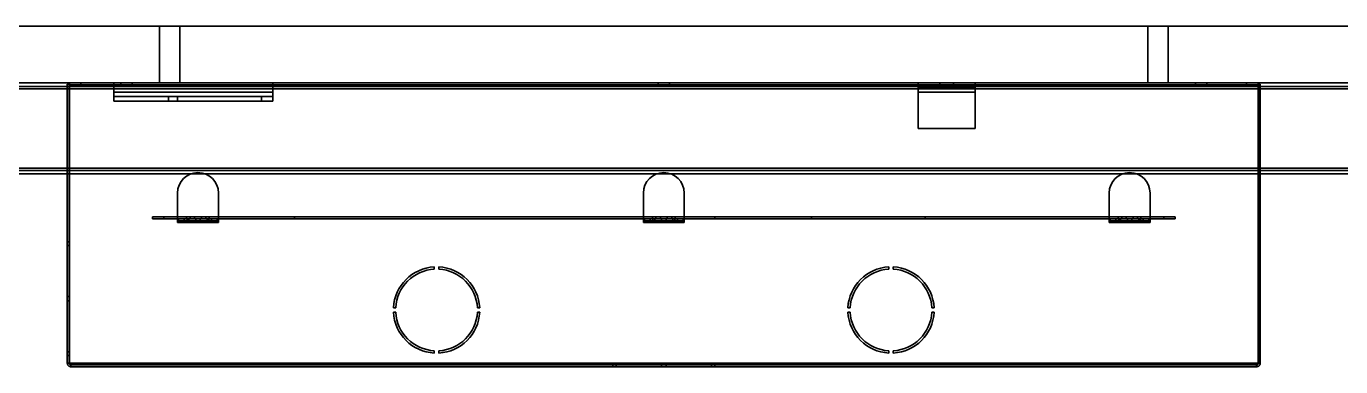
# Model space of a CAD drawing. Header units: millimetres. Extents: x -176 to 3932, y -325 to 2058.
# Drawn here: x 472 to 1051, y 1849 to 1999 of the extents above; entities that cross this region are included whole.
import ezdxf

# ---------------------------------------------------------------- set-up
doc = ezdxf.new("R2010")
doc.units = ezdxf.units.MM

# ---------------------------------------------------------------- blocks, each defined once
blk = doc.blocks.new('Drawing View2')
at = {"color": 7, "linetype": 'Continuous', "lineweight": 35}
for p, q in [((1340.5, 581), (-109.5, 581)), ((-109.5, 581), (1340.5, 581)), ((393.5, 581), (393.5, 556)), ((393.5, 581), (402.5, 581)), ((402.5, 581), (393.5, 581)), ((393.5, 581), (393.5, 556)), ((828.5, 581), (402.5, 581)), ((402.5, 581), (402.5, 556)), ((402.5, 581), (402.5, 556)), ((402.5, 581), (828.5, 581)), ((837.5, 581), (828.5, 581)), ((828.5, 581), (828.5, 556)), ((828.5, 581), (828.5, 556)), ((828.5, 581), (837.5, 581)), ((837.5, 581), (837.5, 556)), ((837.5, 581), (837.5, 556)), ((-109.5, 556), (1340.5, 556)), ((1340.5, 556), (-109.5, 556)), ((-21.5, 556), (1252.5, 556)), ((-21.5, 556), (1252.5, 556)), ((1252.5, 556), (-21.5, 556)), ((1252.5, 556), (-21.5, 556)), ((353, 555.5), (353.8, 555.5)), ((353, 555.5), (353.8, 555.5)), ((353, 555.5), (353, 432.6)), ((353, 432.6), (353, 555.5)), ((353.8, 432.6), (353.8, 555.5)), ((353.8, 555.5), (353.8, 432.6)), ((354, 556), (354, 555.2)), ((354, 555.2), (354, 556)), ((877, 556), (354, 556)), ((354, 556), (359, 556)), ((359, 556), (354, 556)), ((354, 556), (354, 554.4)), ((877, 556), (354, 556)), ((354, 554.4), (354, 556)), ((354, 555.2), (354, 556)), ((354, 556), (354, 555.2)), ((872, 556), (359, 556)), ((359, 556), (359, 555.2)), ((359, 555.2), (359, 556)), ((872, 556), (359, 556)), ((373.5, 552), (373.5, 556)), ((443.5, 556), (373.5, 556)), ((443.5, 556), (373.5, 556)), ((443.5, 556), (373.5, 556)), ((373.5, 556), (373.5, 552)), ((373.5, 556), (373.5, 552)), ((373.5, 552), (373.5, 556)), ((443.5, 556), (373.5, 556)), ((376.5, 556), (376.5, 555.2)), ((376.5, 556), (376.5, 555.2)), ((376.5, 556), (381.5, 556)), ((381.5, 556), (376.5, 556)), ((381.5, 555.2), (381.5, 556)), ((381.5, 555.2), (381.5, 556)), ((402.5, 556), (393.5, 556)), ((393.5, 556), (402.5, 556)), ((828.5, 556), (402.5, 556)), ((402.5, 556), (828.5, 556)), ((443.5, 556), (443.5, 552)), ((443.5, 556), (443.5, 552)), ((443.5, 552), (443.5, 556)), ((443.5, 552), (443.5, 556)), ((613, 556), (613, 555.2)), ((613, 556), (613, 555.2)), ((613, 556), (618, 556)), ((618, 556), (613, 556)), ((618, 555.2), (618, 556)), ((618, 555.2), (618, 556)), ((727.5, 556), (727.5, 552)), ((727.5, 556), (752.5, 556)), ((727.5, 552), (727.5, 556)), ((727.5, 556), (752.5, 556)), ((727.5, 556), (727.5, 554)), ((727.5, 554), (727.5, 556)), ((737, 556), (737, 554)), ((743, 556), (737, 556)), ((743, 554), (743, 556)), ((752.5, 552), (752.5, 556)), ((752.5, 556), (752.5, 552)), ((752.5, 556), (752.5, 554)), ((752.5, 554), (752.5, 556)), ((837.5, 556), (828.5, 556)), ((828.5, 556), (837.5, 556)), ((849.5, 556), (849.5, 555.2)), ((849.5, 556), (849.5, 555.2)), ((849.5, 556), (854.5, 556)), ((854.5, 556), (849.5, 556)), ((854.5, 555.2), (854.5, 556)), ((854.5, 555.2), (854.5, 556)), ((872, 556), (877, 556)), ((872, 555.2), (872, 556)), ((872, 556), (872, 555.2)), ((877, 556), (872, 556)), ((877, 556), (877, 554.4)), ((877, 554.4), (877, 556)), ((877, 556), (877, 555.2)), ((877, 555.2), (877, 556)), ((877, 555.2), (877, 556)), ((877, 556), (877, 555.2)), ((878, 555.5), (877.2, 555.5)), ((877.2, 555.5), (877.2, 432.6)), ((877.2, 432.6), (877.2, 555.5)), ((878, 555.5), (877.2, 555.5)), ((878, 555.5), (878, 432.6)), ((878, 432.6), (878, 555.5)), ((-21.5, 554.5), (1252.5, 554.5)), ((-21.5, 554.5), (1252.5, 554.5)), ((1252.5, 554.5), (-21.5, 554.5)), ((1252.5, 554.5), (-21.5, 554.5)), ((-21.5, 553.5), (1252.5, 553.5)), ((-21.5, 553.5), (1252.5, 553.5)), ((-21.5, 553.5), (1252.5, 553.5)), ((-21.5, 553.5), (1252.5, 553.5)), ((1252.5, 553.5), (-21.5, 553.5)), ((1252.5, 553.5), (-21.5, 553.5)), ((1252.5, 553.5), (-21.5, 553.5)), ((1252.5, 553.5), (-21.5, 553.5)), ((354, 555.2), (354, 554.4)), ((354, 554.4), (354, 555.2)), ((359, 555.2), (354, 555.2)), ((877, 555.2), (354, 555.2)), ((877, 555.2), (354, 555.2)), ((354, 555.2), (359, 555.2)), ((354, 554.4), (354, 432.6)), ((354, 432.6), (354, 554.4)), ((877, 554.4), (354, 554.4)), ((354, 432.6), (354, 554.4)), ((877, 554.4), (354, 554.4)), ((877, 554.4), (354, 554.4)), ((354, 554.4), (354, 432.6)), ((877, 554.4), (354, 554.4)), ((872, 555.2), (359, 555.2)), ((872, 555.2), (359, 555.2)), ((373.5, 552), (373.5, 550)), ((443.5, 552), (373.5, 552)), ((443.5, 552), (373.5, 552)), ((373.5, 552), (373.5, 548)), ((443.5, 552), (373.5, 552)), ((373.5, 548), (373.5, 552)), ((443.5, 552), (373.5, 552)), ((373.5, 550), (373.5, 552)), ((443.5, 550), (373.5, 550)), ((373.5, 548), (373.5, 550)), ((373.5, 550), (373.5, 548)), ((443.5, 550), (373.5, 550)), ((376.5, 555.2), (381.5, 555.2)), ((376.5, 555.2), (381.5, 555.2)), ((397.5, 550), (397.5, 548)), ((397.5, 550), (397.5, 548)), ((401.5, 550), (397.5, 550)), ((401.5, 550), (397.5, 550)), ((401.5, 548), (401.5, 550)), ((401.5, 548), (401.5, 550)), ((401.5, 550), (443.5, 550)), ((443.5, 550), (401.5, 550)), ((401.5, 550), (438.5, 550)), ((401.5, 548), (401.5, 550)), ((401.5, 548), (401.5, 550)), ((438.5, 550), (401.5, 550)), ((443.5, 550), (438.5, 550)), ((438.5, 550), (438.5, 548)), ((438.5, 550), (443.5, 550)), ((438.5, 548), (438.5, 550)), ((443.5, 552), (443.5, 548)), ((443.5, 548), (443.5, 552)), ((443.5, 550), (443.5, 552)), ((443.5, 552), (443.5, 550)), ((443.5, 548), (443.5, 550)), ((443.5, 550), (443.5, 548)), ((443.5, 548), (443.5, 550)), ((443.5, 550), (443.5, 548)), ((443.5, 550), (443.5, 548)), ((443.5, 548), (443.5, 550)), ((613, 555.2), (618, 555.2)), ((613, 555.2), (618, 555.2)), ((727.5, 552), (727.5, 554)), ((727.5, 554), (752.5, 554)), ((727.5, 554), (752.5, 554)), ((727.5, 554), (727.5, 552)), ((727.5, 552), (727.5, 536)), ((727.5, 552), (752.5, 552)), ((727.5, 536), (727.5, 552)), ((727.5, 552), (752.5, 552)), ((727.5, 552), (752.5, 552)), ((727.5, 536), (727.5, 552)), ((727.5, 552), (727.5, 536)), ((727.5, 552), (752.5, 552)), ((743, 554), (737, 554)), ((752.5, 552), (752.5, 554)), ((752.5, 554), (752.5, 552)), ((752.5, 536), (752.5, 552)), ((752.5, 536), (752.5, 552)), ((752.5, 552), (752.5, 536)), ((752.5, 552), (752.5, 536)), ((849.5, 555.2), (854.5, 555.2)), ((849.5, 555.2), (854.5, 555.2)), ((877, 555.2), (872, 555.2)), ((872, 555.2), (877, 555.2)), ((877, 555.2), (877, 554.4)), ((877, 554.4), (877, 555.2)), ((877, 554.4), (877, 432.6)), ((877, 432.6), (877, 554.4)), ((877, 554.4), (877, 432.6)), ((877, 432.6), (877, 554.4)), ((443.5, 548), (373.5, 548)), ((443.5, 548), (373.5, 548)), ((401.5, 548), (397.5, 548)), ((401.5, 548), (397.5, 548)), ((401.5, 548), (438.5, 548)), ((438.5, 548), (401.5, 548)), ((401.5, 548), (443.5, 548)), ((443.5, 548), (401.5, 548)), ((438.5, 548), (443.5, 548)), ((443.5, 548), (438.5, 548)), ((727.5, 536), (752.5, 536)), ((727.5, 536), (752.5, 536)), ((727.5, 536), (752.5, 536)), ((727.5, 536), (752.5, 536)), ((-56.5, 518.5), (1287.5, 518.5)), ((-56.5, 518.5), (1287.5, 518.5)), ((-56.5, 518.5), (1287.5, 518.5)), ((-56.5, 518.5), (1287.5, 518.5)), ((1287.5, 518.5), (-56.5, 518.5)), ((1287.5, 518.5), (-56.5, 518.5)), ((1287.5, 518.5), (-56.5, 518.5)), ((1287.5, 518.5), (-56.5, 518.5)), ((-56.5, 517.5), (1287.5, 517.5)), ((-56.5, 517.5), (1287.5, 517.5)), ((1287.5, 517.5), (-56.5, 517.5)), ((1287.5, 517.5), (-56.5, 517.5)), ((-56.5, 516), (1287.5, 516)), ((-56.5, 516), (1287.5, 516)), ((1287.5, 516), (-56.5, 516)), ((1287.5, 516), (-56.5, 516)), ((401.5, 494.5), (401.5, 507.5)), ((401.5, 507.5), (401.5, 494.5)), ((401.5, 507.5), (401.5, 494.5)), ((401.5, 494.5), (401.5, 507.5)), ((419.5, 507.5), (419.5, 494.5)), ((419.5, 494.5), (419.5, 507.5)), ((419.5, 494.5), (419.5, 507.5)), ((419.5, 507.5), (419.5, 494.5)), ((606.5, 507.5), (606.5, 494.5)), ((606.5, 494.5), (606.5, 507.5)), ((606.5, 507.5), (606.5, 494.5)), ((606.5, 494.5), (606.5, 507.5)), ((624.5, 494.5), (624.5, 507.5)), ((624.5, 507.5), (624.5, 494.5)), ((624.5, 494.5), (624.5, 507.5)), ((624.5, 507.5), (624.5, 494.5)), ((811.5, 507.5), (811.5, 494.5)), ((811.5, 494.5), (811.5, 507.5)), ((811.5, 507.5), (811.5, 494.5)), ((811.5, 494.5), (811.5, 507.5)), ((829.5, 494.5), (829.5, 507.5)), ((829.5, 507.5), (829.5, 494.5)), ((829.5, 494.5), (829.5, 507.5)), ((829.5, 507.5), (829.5, 494.5)), ((390.5, 496.1), (390.5, 497.1)), ((390.5, 496.1), (390.5, 497.1)), ((390.5, 497.1), (395.5, 497.1)), ((395.5, 497.1), (390.5, 497.1)), ((390.5, 496.1), (395.5, 496.1)), ((395.5, 496.1), (390.5, 496.1)), ((395.5, 496.1), (395.5, 497.1)), ((395.5, 496.1), (395.5, 497.1)), ((395.5, 497.1), (835.5, 497.1)), ((835.5, 497.1), (395.5, 497.1)), ((835.5, 496.1), (395.5, 496.1)), ((395.5, 496.1), (835.5, 496.1)), ((401.5, 494.5), (402, 494.5)), ((401.5, 494.5), (402, 494.5)), ((402, 494.5), (401.5, 494.5)), ((402, 494.5), (401.5, 494.5)), ((402, 495.3), (402, 496.1)), ((402, 494.5), (402, 496.1)), ((402, 496.1), (404.5, 496.1)), ((402, 496.1), (402, 495.3)), ((402, 496.1), (419, 496.1)), ((402, 496.1), (402, 494.5)), ((404.5, 496.1), (402, 496.1)), ((419, 496.1), (402, 496.1)), ((402, 495.3), (402, 496.1)), ((402, 496.1), (402, 495.3)), ((402, 494.5), (402, 495.3)), ((404.5, 495.3), (402, 495.3)), ((402, 495.3), (419, 495.3)), ((402, 495.3), (402, 494.5)), ((402, 495.3), (404.5, 495.3)), ((419, 495.3), (402, 495.3)), ((404.5, 494.5), (402, 494.5)), ((402, 494.5), (404.5, 494.5)), ((402, 494.5), (404.5, 494.5)), ((404.5, 494.5), (402, 494.5)), ((404.5, 496.1), (404.5, 495.3)), ((406.5, 496.1), (404.5, 496.1)), ((404.5, 495.3), (404.5, 496.1)), ((404.5, 494.5), (404.5, 496.1)), ((406.5, 496.1), (404.5, 496.1)), ((404.5, 496.1), (404.5, 494.5)), ((404.5, 495.3), (404.5, 494.5)), ((406.5, 495.3), (404.5, 495.3)), ((404.5, 494.5), (404.5, 495.3)), ((404.5, 495.3), (406.5, 495.3)), ((406.5, 494.5), (404.5, 494.5)), ((404.5, 494.5), (406.5, 494.5)), ((406.5, 494.5), (404.5, 494.5)), ((406.5, 494.5), (404.5, 494.5)), ((405.5, 497.1), (405.5, 496.1)), ((409, 497.1), (405.5, 497.1)), ((409, 496.1), (405.5, 496.1)), ((405.7, 496.1), (405.7, 495.3)), ((405.7, 496.1), (405.7, 495.3)), ((415.3, 496.1), (405.7, 496.1)), ((415.3, 496.1), (405.7, 496.1)), ((415.3, 495.3), (405.7, 495.3)), ((415.3, 495.3), (405.7, 495.3)), ((406.5, 494.5), (406.5, 496.1)), ((406.5, 496.1), (409.5, 496.1)), ((406.5, 496.1), (406.5, 495.3)), ((409.5, 496.1), (406.5, 496.1)), ((406.5, 496.1), (406.5, 494.5)), ((406.5, 495.3), (406.5, 496.1)), ((409.5, 495.3), (406.5, 495.3)), ((406.5, 495.3), (406.5, 494.5)), ((406.5, 495.3), (409.5, 495.3)), ((406.5, 494.5), (406.5, 495.3)), ((409.5, 494.5), (406.5, 494.5)), ((406.5, 494.5), (409.5, 494.5)), ((406.5, 494.5), (409.5, 494.5)), ((409.5, 494.5), (406.5, 494.5)), ((414, 497.1), (407, 497.1)), ((407, 496.1), (407, 497.1)), ((407, 497.1), (414, 497.1)), ((407, 496.1), (407, 497.1)), ((407, 496.1), (414, 496.1)), ((414, 496.1), (407, 496.1)), ((409, 496.1), (409, 497.1)), ((409, 497.1), (412, 497.1)), ((409, 496.1), (409, 497.1)), ((412, 497.1), (409, 497.1)), ((412, 496.1), (409, 496.1)), ((409, 496.1), (412, 496.1)), ((409.5, 496.1), (409.5, 495.3)), ((409.5, 496.1), (409.5, 494.5)), ((411.5, 496.1), (409.5, 496.1)), ((409.5, 495.3), (409.5, 496.1)), ((409.5, 494.5), (409.5, 496.1)), ((411.5, 496.1), (409.5, 496.1)), ((409.5, 495.3), (409.5, 494.5)), ((411.5, 495.3), (409.5, 495.3)), ((409.5, 494.5), (409.5, 495.3)), ((409.5, 495.3), (411.5, 495.3)), ((411.5, 494.5), (409.5, 494.5)), ((409.5, 494.5), (411.5, 494.5)), ((411.5, 494.5), (409.5, 494.5)), ((411.5, 494.5), (409.5, 494.5)), ((411.5, 494.5), (411.5, 496.1)), ((411.5, 496.1), (414.5, 496.1)), ((411.5, 496.1), (411.5, 495.3)), ((414.5, 496.1), (411.5, 496.1)), ((411.5, 496.1), (411.5, 494.5)), ((411.5, 495.3), (411.5, 496.1)), ((411.5, 494.5), (411.5, 495.3)), ((414.5, 495.3), (411.5, 495.3)), ((411.5, 495.3), (411.5, 494.5)), ((411.5, 495.3), (414.5, 495.3)), ((414.5, 494.5), (411.5, 494.5)), ((411.5, 494.5), (414.5, 494.5)), ((411.5, 494.5), (414.5, 494.5)), ((414.5, 494.5), (411.5, 494.5)), ((412, 496.1), (412, 497.1)), ((412, 497.1), (415.5, 497.1)), ((412, 496.1), (412, 497.1)), ((412, 496.1), (415.5, 496.1)), ((414, 496.1), (414, 497.1)), ((414, 496.1), (414, 497.1)), ((414.5, 496.1), (414.5, 495.3)), ((414.5, 496.1), (414.5, 494.5)), ((416.5, 496.1), (414.5, 496.1)), ((414.5, 495.3), (414.5, 496.1)), ((414.5, 494.5), (414.5, 496.1)), ((416.5, 496.1), (414.5, 496.1)), ((414.5, 495.3), (414.5, 494.5)), ((416.5, 495.3), (414.5, 495.3)), ((414.5, 494.5), (414.5, 495.3)), ((414.5, 495.3), (416.5, 495.3)), ((416.5, 494.5), (414.5, 494.5)), ((414.5, 494.5), (416.5, 494.5)), ((416.5, 494.5), (414.5, 494.5)), ((416.5, 494.5), (414.5, 494.5)), ((415.3, 495.3), (415.3, 496.1)), ((415.3, 495.3), (415.3, 496.1)), ((415.5, 496.1), (415.5, 497.1)), ((416.5, 494.5), (416.5, 496.1)), ((416.5, 496.1), (419, 496.1)), ((416.5, 496.1), (416.5, 495.3)), ((419, 496.1), (416.5, 496.1)), ((416.5, 496.1), (416.5, 494.5)), ((416.5, 495.3), (416.5, 496.1)), ((416.5, 494.5), (416.5, 495.3)), ((419, 495.3), (416.5, 495.3)), ((416.5, 495.3), (416.5, 494.5)), ((416.5, 495.3), (419, 495.3)), ((419, 494.5), (416.5, 494.5)), ((416.5, 494.5), (419, 494.5)), ((416.5, 494.5), (419, 494.5)), ((419, 494.5), (416.5, 494.5)), ((419, 496.1), (419, 494.5)), ((419, 495.3), (419, 496.1)), ((419, 496.1), (419, 495.3)), ((419, 495.3), (419, 496.1)), ((419, 494.5), (419, 496.1)), ((419, 496.1), (419, 495.3)), ((419, 495.3), (419, 494.5)), ((419, 494.5), (419, 495.3)), ((419.5, 494.5), (419, 494.5)), ((419.5, 494.5), (419, 494.5)), ((419, 494.5), (419.5, 494.5)), ((419, 494.5), (419.5, 494.5)), ((452.96, 496.1), (452.96, 497.1)), ((637.96, 497.1), (452.96, 497.1)), ((452.96, 496.1), (452.96, 497.1)), ((452.96, 497.1), (637.96, 497.1)), ((452.96, 496.1), (637.96, 496.1)), ((637.96, 496.1), (452.96, 496.1)), ((606.5, 494.5), (607, 494.5)), ((606.5, 494.5), (607, 494.5)), ((607, 494.5), (606.5, 494.5)), ((607, 494.5), (606.5, 494.5)), ((607, 495.3), (607, 496.1)), ((607, 494.5), (607, 496.1)), ((607, 496.1), (609.5, 496.1)), ((607, 496.1), (607, 495.3)), ((607, 496.1), (624, 496.1)), ((607, 496.1), (607, 494.5)), ((609.5, 496.1), (607, 496.1)), ((624, 496.1), (607, 496.1)), ((607, 495.3), (607, 496.1)), ((607, 496.1), (607, 495.3)), ((607, 494.5), (607, 495.3)), ((609.5, 495.3), (607, 495.3)), ((607, 495.3), (624, 495.3)), ((607, 495.3), (607, 494.5)), ((607, 495.3), (609.5, 495.3)), ((624, 495.3), (607, 495.3)), ((609.5, 494.5), (607, 494.5)), ((607, 494.5), (609.5, 494.5)), ((607, 494.5), (609.5, 494.5)), ((609.5, 494.5), (607, 494.5)), ((609.5, 496.1), (609.5, 495.3)), ((609.5, 496.1), (609.5, 494.5)), ((611.5, 496.1), (609.5, 496.1)), ((609.5, 495.3), (609.5, 496.1)), ((609.5, 494.5), (609.5, 496.1)), ((611.5, 496.1), (609.5, 496.1)), ((609.5, 495.3), (609.5, 494.5)), ((611.5, 495.3), (609.5, 495.3)), ((609.5, 494.5), (609.5, 495.3)), ((609.5, 495.3), (611.5, 495.3)), ((611.5, 494.5), (609.5, 494.5)), ((609.5, 494.5), (611.5, 494.5)), ((611.5, 494.5), (609.5, 494.5)), ((611.5, 494.5), (609.5, 494.5)), ((610.5, 497.1), (610.5, 496.1)), ((614, 497.1), (610.5, 497.1)), ((614, 496.1), (610.5, 496.1)), ((610.7, 496.1), (610.7, 495.3)), ((610.7, 496.1), (610.7, 495.3)), ((620.3, 496.1), (610.7, 496.1)), ((620.3, 496.1), (610.7, 496.1)), ((620.3, 495.3), (610.7, 495.3)), ((620.3, 495.3), (610.7, 495.3)), ((611.5, 494.5), (611.5, 496.1)), ((611.5, 496.1), (614.5, 496.1)), ((611.5, 496.1), (611.5, 495.3)), ((614.5, 496.1), (611.5, 496.1)), ((611.5, 496.1), (611.5, 494.5)), ((611.5, 495.3), (611.5, 496.1)), ((614.5, 495.3), (611.5, 495.3)), ((611.5, 494.5), (611.5, 495.3)), ((611.5, 495.3), (611.5, 494.5)), ((611.5, 495.3), (614.5, 495.3)), ((614.5, 494.5), (611.5, 494.5)), ((611.5, 494.5), (614.5, 494.5)), ((611.5, 494.5), (614.5, 494.5)), ((614.5, 494.5), (611.5, 494.5)), ((619, 497.1), (612, 497.1)), ((612, 496.1), (612, 497.1)), ((612, 497.1), (619, 497.1)), ((612, 496.1), (612, 497.1)), ((612, 496.1), (619, 496.1)), ((619, 496.1), (612, 496.1)), ((614, 496.1), (614, 497.1)), ((617, 497.1), (614, 497.1)), ((614, 496.1), (614, 497.1)), ((614, 497.1), (617, 497.1)), ((614, 496.1), (617, 496.1)), ((617, 496.1), (614, 496.1)), ((614.5, 496.1), (614.5, 495.3)), ((614.5, 496.1), (614.5, 494.5)), ((616.5, 496.1), (614.5, 496.1)), ((614.5, 495.3), (614.5, 496.1)), ((614.5, 494.5), (614.5, 496.1)), ((616.5, 496.1), (614.5, 496.1)), ((614.5, 495.3), (614.5, 494.5)), ((616.5, 495.3), (614.5, 495.3)), ((614.5, 494.5), (614.5, 495.3)), ((614.5, 495.3), (616.5, 495.3)), ((616.5, 494.5), (614.5, 494.5)), ((616.5, 494.5), (614.5, 494.5)), ((614.5, 494.5), (616.5, 494.5)), ((616.5, 494.5), (614.5, 494.5)), ((616.5, 494.5), (616.5, 496.1)), ((616.5, 496.1), (619.5, 496.1)), ((616.5, 496.1), (616.5, 495.3)), ((619.5, 496.1), (616.5, 496.1)), ((616.5, 496.1), (616.5, 494.5)), ((616.5, 495.3), (616.5, 496.1)), ((616.5, 494.5), (616.5, 495.3)), ((619.5, 495.3), (616.5, 495.3)), ((616.5, 495.3), (619.5, 495.3)), ((616.5, 495.3), (616.5, 494.5)), ((619.5, 494.5), (616.5, 494.5)), ((616.5, 494.5), (619.5, 494.5)), ((616.5, 494.5), (619.5, 494.5)), ((619.5, 494.5), (616.5, 494.5)), ((617, 496.1), (617, 497.1)), ((617, 496.1), (617, 497.1)), ((617, 497.1), (620.5, 497.1)), ((617, 496.1), (620.5, 496.1)), ((619, 496.1), (619, 497.1)), ((619, 496.1), (619, 497.1)), ((619.5, 496.1), (619.5, 495.3)), ((619.5, 496.1), (619.5, 494.5)), ((621.5, 496.1), (619.5, 496.1)), ((619.5, 494.5), (619.5, 496.1)), ((621.5, 496.1), (619.5, 496.1)), ((619.5, 495.3), (619.5, 496.1)), ((619.5, 495.3), (619.5, 494.5)), ((621.5, 495.3), (619.5, 495.3)), ((619.5, 495.3), (621.5, 495.3)), ((619.5, 494.5), (619.5, 495.3)), ((621.5, 494.5), (619.5, 494.5)), ((619.5, 494.5), (621.5, 494.5)), ((621.5, 494.5), (619.5, 494.5)), ((621.5, 494.5), (619.5, 494.5)), ((620.3, 495.3), (620.3, 496.1)), ((620.3, 495.3), (620.3, 496.1)), ((620.5, 496.1), (620.5, 497.1)), ((621.5, 494.5), (621.5, 496.1)), ((621.5, 496.1), (624, 496.1)), ((621.5, 496.1), (621.5, 495.3)), ((624, 496.1), (621.5, 496.1)), ((621.5, 496.1), (621.5, 494.5)), ((621.5, 495.3), (621.5, 496.1)), ((621.5, 494.5), (621.5, 495.3)), ((624, 495.3), (621.5, 495.3)), ((621.5, 495.3), (621.5, 494.5)), ((621.5, 495.3), (624, 495.3)), ((624, 494.5), (621.5, 494.5)), ((621.5, 494.5), (624, 494.5)), ((621.5, 494.5), (624, 494.5)), ((624, 494.5), (621.5, 494.5)), ((624, 496.1), (624, 494.5)), ((624, 495.3), (624, 496.1)), ((624, 496.1), (624, 495.3)), ((624, 495.3), (624, 496.1)), ((624, 494.5), (624, 496.1)), ((624, 496.1), (624, 495.3)), ((624, 495.3), (624, 494.5)), ((624, 494.5), (624, 495.3)), ((624.5, 494.5), (624, 494.5)), ((624, 494.5), (624.5, 494.5)), ((624.5, 494.5), (624, 494.5)), ((624, 494.5), (624.5, 494.5)), ((637.96, 496.1), (637.96, 497.1)), ((637.96, 496.1), (637.96, 497.1)), ((680.46, 496.1), (680.46, 497.1)), ((680.46, 496.1), (680.46, 497.1)), ((730.46, 497.1), (680.46, 497.1)), ((680.46, 497.1), (730.46, 497.1)), ((680.46, 496.1), (730.46, 496.1)), ((730.46, 496.1), (680.46, 496.1)), ((730.46, 496.1), (730.46, 497.1)), ((730.46, 496.1), (730.46, 497.1)), ((811.5, 494.5), (812, 494.5)), ((811.5, 494.5), (812, 494.5)), ((812, 494.5), (811.5, 494.5)), ((812, 494.5), (811.5, 494.5)), ((812, 495.3), (812, 496.1)), ((812, 494.5), (812, 496.1)), ((812, 496.1), (814.5, 496.1)), ((812, 496.1), (829, 496.1)), ((812, 496.1), (812, 495.3)), ((812, 496.1), (812, 494.5)), ((814.5, 496.1), (812, 496.1)), ((829, 496.1), (812, 496.1)), ((812, 495.3), (812, 496.1)), ((812, 496.1), (812, 495.3)), ((812, 494.5), (812, 495.3)), ((814.5, 495.3), (812, 495.3)), ((812, 495.3), (829, 495.3)), ((812, 495.3), (812, 494.5)), ((812, 495.3), (814.5, 495.3)), ((829, 495.3), (812, 495.3)), ((812, 494.5), (814.5, 494.5)), ((814.5, 494.5), (812, 494.5)), ((812, 494.5), (814.5, 494.5)), ((814.5, 494.5), (812, 494.5)), ((814.5, 496.1), (814.5, 495.3)), ((814.5, 496.1), (814.5, 494.5)), ((816.5, 496.1), (814.5, 496.1)), ((814.5, 495.3), (814.5, 496.1)), ((814.5, 494.5), (814.5, 496.1)), ((816.5, 496.1), (814.5, 496.1)), ((814.5, 495.3), (814.5, 494.5)), ((816.5, 495.3), (814.5, 495.3)), ((814.5, 494.5), (814.5, 495.3)), ((814.5, 495.3), (816.5, 495.3)), ((816.5, 494.5), (814.5, 494.5)), ((816.5, 494.5), (814.5, 494.5)), ((814.5, 494.5), (816.5, 494.5)), ((816.5, 494.5), (814.5, 494.5)), ((815.5, 497.1), (815.5, 496.1)), ((819, 497.1), (815.5, 497.1)), ((819, 496.1), (815.5, 496.1)), ((815.7, 496.1), (815.7, 495.3)), ((815.7, 496.1), (815.7, 495.3)), ((825.3, 496.1), (815.7, 496.1)), ((825.3, 496.1), (815.7, 496.1)), ((825.3, 495.3), (815.7, 495.3)), ((825.3, 495.3), (815.7, 495.3)), ((816.5, 494.5), (816.5, 496.1)), ((816.5, 496.1), (819.5, 496.1)), ((816.5, 496.1), (816.5, 495.3)), ((819.5, 496.1), (816.5, 496.1)), ((816.5, 496.1), (816.5, 494.5)), ((816.5, 495.3), (816.5, 496.1)), ((816.5, 494.5), (816.5, 495.3)), ((816.5, 495.3), (819.5, 495.3)), ((819.5, 495.3), (816.5, 495.3)), ((816.5, 495.3), (816.5, 494.5)), ((819.5, 494.5), (816.5, 494.5)), ((816.5, 494.5), (819.5, 494.5)), ((819.5, 494.5), (816.5, 494.5)), ((816.5, 494.5), (819.5, 494.5)), ((824, 497.1), (817, 497.1)), ((817, 496.1), (817, 497.1)), ((817, 497.1), (824, 497.1)), ((817, 496.1), (817, 497.1)), ((817, 496.1), (824, 496.1)), ((824, 496.1), (817, 496.1)), ((819, 496.1), (819, 497.1)), ((819, 497.1), (822, 497.1)), ((819, 496.1), (819, 497.1)), ((822, 497.1), (819, 497.1)), ((822, 496.1), (819, 496.1)), ((819, 496.1), (822, 496.1)), ((819.5, 496.1), (819.5, 495.3)), ((819.5, 496.1), (819.5, 494.5)), ((821.5, 496.1), (819.5, 496.1)), ((819.5, 495.3), (819.5, 496.1)), ((819.5, 494.5), (819.5, 496.1)), ((821.5, 496.1), (819.5, 496.1)), ((819.5, 495.3), (819.5, 494.5)), ((821.5, 495.3), (819.5, 495.3)), ((819.5, 494.5), (819.5, 495.3)), ((819.5, 495.3), (821.5, 495.3)), ((821.5, 494.5), (819.5, 494.5)), ((819.5, 494.5), (821.5, 494.5)), ((821.5, 494.5), (819.5, 494.5)), ((821.5, 494.5), (819.5, 494.5)), ((821.5, 494.5), (821.5, 496.1)), ((821.5, 496.1), (824.5, 496.1)), ((821.5, 496.1), (821.5, 495.3)), ((824.5, 496.1), (821.5, 496.1)), ((821.5, 496.1), (821.5, 494.5)), ((821.5, 495.3), (821.5, 496.1)), ((824.5, 495.3), (821.5, 495.3)), ((821.5, 494.5), (821.5, 495.3)), ((821.5, 495.3), (821.5, 494.5)), ((821.5, 495.3), (824.5, 495.3)), ((824.5, 494.5), (821.5, 494.5)), ((821.5, 494.5), (824.5, 494.5)), ((821.5, 494.5), (824.5, 494.5)), ((824.5, 494.5), (821.5, 494.5)), ((822, 496.1), (822, 497.1)), ((822, 497.1), (825.5, 497.1)), ((822, 496.1), (822, 497.1)), ((822, 496.1), (825.5, 496.1)), ((824, 496.1), (824, 497.1)), ((824, 496.1), (824, 497.1)), ((824.5, 496.1), (824.5, 495.3)), ((824.5, 496.1), (824.5, 494.5)), ((826.5, 496.1), (824.5, 496.1)), ((824.5, 495.3), (824.5, 496.1)), ((824.5, 494.5), (824.5, 496.1)), ((826.5, 496.1), (824.5, 496.1)), ((824.5, 495.3), (824.5, 494.5)), ((824.5, 494.5), (824.5, 495.3)), ((824.5, 495.3), (826.5, 495.3)), ((826.5, 495.3), (824.5, 495.3)), ((826.5, 494.5), (824.5, 494.5)), ((824.5, 494.5), (826.5, 494.5)), ((826.5, 494.5), (824.5, 494.5)), ((826.5, 494.5), (824.5, 494.5)), ((825.3, 495.3), (825.3, 496.1)), ((825.3, 495.3), (825.3, 496.1)), ((825.5, 496.1), (825.5, 497.1)), ((826.5, 494.5), (826.5, 496.1)), ((826.5, 496.1), (829, 496.1)), ((829, 496.1), (826.5, 496.1)), ((826.5, 496.1), (826.5, 494.5)), ((826.5, 496.1), (826.5, 495.3)), ((826.5, 495.3), (826.5, 496.1)), ((826.5, 494.5), (826.5, 495.3)), ((826.5, 495.3), (826.5, 494.5)), ((826.5, 495.3), (829, 495.3)), ((829, 495.3), (826.5, 495.3)), ((829, 494.5), (826.5, 494.5)), ((826.5, 494.5), (829, 494.5)), ((829, 494.5), (826.5, 494.5)), ((826.5, 494.5), (829, 494.5)), ((829, 496.1), (829, 494.5)), ((829, 495.3), (829, 496.1)), ((829, 496.1), (829, 495.3)), ((829, 495.3), (829, 496.1)), ((829, 494.5), (829, 496.1)), ((829, 496.1), (829, 495.3)), ((829, 495.3), (829, 494.5)), ((829, 494.5), (829, 495.3)), ((829.5, 494.5), (829, 494.5)), ((829, 494.5), (829.5, 494.5)), ((829.5, 494.5), (829, 494.5)), ((829, 494.5), (829.5, 494.5)), ((835.5, 497.1), (840.5, 497.1)), ((840.5, 497.1), (835.5, 497.1)), ((835.5, 496.1), (835.5, 497.1)), ((835.5, 496.1), (835.5, 497.1)), ((835.5, 496.1), (840.5, 496.1)), ((840.5, 496.1), (835.5, 496.1)), ((840.5, 496.1), (840.5, 497.1)), ((840.5, 496.1), (840.5, 497.1)), ((353, 485.98), (353, 462)), ((353, 484.48), (353, 485.98)), ((353, 485.98), (353.8, 485.98)), ((353, 485.98), (353.8, 485.98)), ((353, 462), (353, 485.98)), ((353, 485.98), (353, 484.48)), ((353.8, 462), (353.8, 485.98)), ((353.8, 485.98), (353.8, 484.48)), ((353.8, 484.48), (353.8, 485.98)), ((353.8, 485.98), (353.8, 462)), ((877.2, 484.48), (877.2, 485.98)), ((877.2, 485.98), (878, 485.98)), ((877.2, 485.98), (878, 485.98)), ((877.2, 485.98), (877.2, 462)), ((877.2, 462), (877.2, 485.98)), ((877.2, 485.98), (877.2, 484.48)), ((878, 485.98), (878, 484.48)), ((878, 462), (878, 485.98)), ((878, 484.48), (878, 485.98)), ((878, 485.98), (878, 462)), ((353, 462), (353, 484.48)), ((353, 484.48), (353.8, 484.48)), ((353, 484.48), (353.8, 484.48)), ((353, 484.48), (353, 462)), ((353.8, 484.48), (353.8, 462)), ((353.8, 462), (353.8, 484.48)), ((877.2, 484.48), (878, 484.48)), ((877.2, 484.48), (878, 484.48)), ((877.2, 462), (877.2, 484.48)), ((877.2, 484.48), (877.2, 462)), ((878, 484.48), (878, 462)), ((878, 462), (878, 484.48)), ((514.5, 473.97), (514.5, 474.97)), ((514.5, 473.97), (514.5, 474.97)), ((516.5, 474.97), (516.5, 473.97)), ((516.5, 474.97), (516.5, 473.97)), ((714.5, 474.97), (714.5, 473.97)), ((714.5, 474.97), (714.5, 473.97)), ((716.5, 473.97), (716.5, 474.97)), ((716.5, 473.97), (716.5, 474.97)), ((353, 462), (353.8, 462)), ((353, 462), (353.8, 462)), ((353, 462), (353.8, 462)), ((353, 462), (353.8, 462)), ((353, 436.02), (353, 460)), ((353, 460), (353, 437.52)), ((353, 460), (353.8, 460)), ((353, 460), (353.8, 460)), ((353, 460), (353.8, 460)), ((353, 460), (353.8, 460)), ((353, 460), (353, 436.02)), ((353, 437.52), (353, 460)), ((353.8, 460), (353.8, 436.02)), ((353.8, 437.52), (353.8, 460)), ((353.8, 436.02), (353.8, 460)), ((353.8, 460), (353.8, 437.52)), ((496.53, 457), (497.53, 457)), ((496.53, 457), (497.53, 457)), ((533.47, 457), (534.47, 457)), ((533.47, 457), (534.47, 457)), ((697.53, 457), (696.53, 457)), ((697.53, 457), (696.53, 457)), ((734.47, 457), (733.47, 457)), ((734.47, 457), (733.47, 457)), ((877.2, 462), (878, 462)), ((877.2, 462), (878, 462)), ((877.2, 462), (878, 462)), ((877.2, 462), (878, 462)), ((877.2, 460), (878, 460)), ((877.2, 460), (878, 460)), ((877.2, 460), (878, 460)), ((877.2, 460), (878, 460)), ((877.2, 436.02), (877.2, 460)), ((877.2, 460), (877.2, 437.52)), ((877.2, 460), (877.2, 436.02)), ((877.2, 437.52), (877.2, 460)), ((878, 437.52), (878, 460)), ((878, 460), (878, 436.02)), ((878, 460), (878, 437.52)), ((878, 436.02), (878, 460)), ((497.53, 455), (496.53, 455)), ((497.53, 455), (496.53, 455)), ((534.47, 455), (533.47, 455)), ((534.47, 455), (533.47, 455)), ((696.53, 455), (697.53, 455)), ((696.53, 455), (697.53, 455)), ((733.47, 455), (734.47, 455)), ((733.47, 455), (734.47, 455)), ((353, 437.52), (353.8, 437.52)), ((353, 437.52), (353.8, 437.52)), ((353, 437.52), (353, 436.02)), ((353, 436.02), (353, 437.52)), ((353, 436.02), (353.8, 436.02)), ((353, 436.02), (353.8, 436.02)), ((353.8, 436.02), (353.8, 437.52)), ((353.8, 437.52), (353.8, 436.02)), ((514.5, 437.03), (514.5, 438.03)), ((514.5, 437.03), (514.5, 438.03)), ((516.5, 438.03), (516.5, 437.03)), ((516.5, 438.03), (516.5, 437.03)), ((714.5, 438.03), (714.5, 437.03)), ((714.5, 438.03), (714.5, 437.03)), ((716.5, 437.03), (716.5, 438.03)), ((716.5, 437.03), (716.5, 438.03)), ((877.2, 437.52), (878, 437.52)), ((877.2, 437.52), (878, 437.52)), ((877.2, 437.52), (877.2, 436.02)), ((877.2, 436.02), (877.2, 437.52)), ((877.2, 436.02), (878, 436.02)), ((877.2, 436.02), (878, 436.02)), ((878, 436.02), (878, 437.52)), ((878, 437.52), (878, 436.02)), ((353, 432.6), (353.8, 432.6)), ((353, 432.6), (353.8, 432.6)), ((354.6, 432.6), (354, 432.6)), ((354.6, 432.6), (354, 432.6)), ((354.6, 432.6), (354, 432.6)), ((354.6, 432.6), (354, 432.6)), ((354.6, 431.8), (354.6, 432.6)), ((354.6, 432.6), (354.6, 431.8)), ((876.4, 432.6), (354.6, 432.6)), ((876.4, 432.6), (354.6, 432.6)), ((876.4, 432.6), (354.6, 432.6)), ((354.6, 432.6), (354.6, 431)), ((876.4, 432.6), (354.6, 432.6)), ((354.6, 431), (354.6, 432.6)), ((876.4, 431.8), (354.6, 431.8)), ((354.6, 431.8), (354.6, 431)), ((876.4, 431.8), (354.6, 431.8)), ((354.6, 431.8), (354.6, 431)), ((876.4, 431), (354.6, 431)), ((876.4, 431), (354.6, 431)), ((614.5, 431.8), (593.02, 431.8)), ((593.02, 431), (593.02, 431.8)), ((593.02, 431.8), (594.52, 431.8)), ((593.02, 431), (593.02, 431.8)), ((593.02, 431.8), (614.5, 431.8)), ((594.52, 431.8), (593.02, 431.8)), ((593.02, 431), (614.5, 431)), ((594.52, 431), (593.02, 431)), ((614.5, 431), (593.02, 431)), ((593.02, 431), (594.52, 431)), ((594.52, 431), (594.52, 431.8)), ((594.52, 431.8), (614.5, 431.8)), ((594.52, 431), (594.52, 431.8)), ((614.5, 431.8), (594.52, 431.8)), ((614.5, 431), (594.52, 431)), ((594.52, 431), (614.5, 431)), ((614.5, 431), (614.5, 431.8)), ((614.5, 431), (614.5, 431.8)), ((614.5, 431), (614.5, 431.8)), ((614.5, 431), (614.5, 431.8)), ((616.5, 431), (616.5, 431.8)), ((616.5, 431.8), (637.98, 431.8)), ((616.5, 431), (616.5, 431.8)), ((636.48, 431.8), (616.5, 431.8)), ((637.98, 431.8), (616.5, 431.8)), ((616.5, 431), (616.5, 431.8)), ((616.5, 431.8), (636.48, 431.8)), ((616.5, 431), (616.5, 431.8)), ((637.98, 431), (616.5, 431)), ((616.5, 431), (636.48, 431)), ((616.5, 431), (637.98, 431)), ((636.48, 431), (616.5, 431)), ((636.48, 431), (636.48, 431.8)), ((637.98, 431.8), (636.48, 431.8)), ((636.48, 431), (636.48, 431.8)), ((636.48, 431.8), (637.98, 431.8)), ((636.48, 431), (637.98, 431)), ((637.98, 431), (636.48, 431)), ((637.98, 431), (637.98, 431.8)), ((637.98, 431), (637.98, 431.8)), ((877, 432.6), (876.4, 432.6)), ((876.4, 432.6), (876.4, 431.8)), ((876.4, 431.8), (876.4, 432.6)), ((877, 432.6), (876.4, 432.6)), ((877, 432.6), (876.4, 432.6)), ((876.4, 431), (876.4, 432.6)), ((877, 432.6), (876.4, 432.6)), ((876.4, 432.6), (876.4, 431)), ((876.4, 431.8), (876.4, 431)), ((876.4, 431.8), (876.4, 431)), ((878, 432.6), (877.2, 432.6)), ((878, 432.6), (877.2, 432.6))]:
    blk.add_line(p, q, dxfattribs=at)
for centre, radius, start, end in [((410.5, 507.5), 9, 0, 180), ((410.5, 507.5), 9, 0, 180), ((410.5, 507.5), 9, 0, 180), ((410.5, 507.5), 9, 0, 180), ((615.5, 507.5), 9, 0, 180), ((615.5, 507.5), 9, 0, 180), ((615.5, 507.5), 9, 0, 180), ((615.5, 507.5), 9, 0, 180), ((820.5, 507.5), 9, 0, 180), ((820.5, 507.5), 9, 0, 180), ((820.5, 507.5), 9, 0, 180), ((820.5, 507.5), 9, 0, 180), ((515.5, 456), 19, 93.01696, 176.98304), ((515.5, 456), 19, 93.01696, 176.98304), ((515.5, 456), 19, 3.01696, 86.98304), ((515.5, 456), 19, 3.01696, 86.98304), ((715.5, 456), 19, 93.01696, 176.98304), ((715.5, 456), 19, 93.01696, 176.98304), ((715.5, 456), 19, 3.01696, 86.98304), ((715.5, 456), 19, 3.01696, 86.98304), ((515.5, 456), 18, 93.18474, 176.81526), ((515.5, 456), 18, 93.18474, 176.81526), ((515.5, 456), 18, 3.18474, 86.81526), ((515.5, 456), 18, 3.18474, 86.81526), ((715.5, 456), 18, 93.18474, 176.81526), ((715.5, 456), 18, 93.18474, 176.81526), ((715.5, 456), 18, 3.18474, 86.81526), ((715.5, 456), 18, 3.18474, 86.81526), ((515.5, 456), 19, 183.01696, 266.98304), ((515.5, 456), 19, 183.01696, 266.98304), ((515.5, 456), 18, 183.18474, 266.81526), ((515.5, 456), 18, 183.18474, 266.81526), ((515.5, 456), 19, 273.01696, 356.98304), ((515.5, 456), 18, 273.18474, 356.81526), ((515.5, 456), 19, 273.01696, 356.98304), ((515.5, 456), 18, 273.18474, 356.81526), ((715.5, 456), 19, 183.01696, 266.98304), ((715.5, 456), 19, 183.01696, 266.98304), ((715.5, 456), 18, 183.18474, 266.81526), ((715.5, 456), 18, 183.18474, 266.81526), ((715.5, 456), 19, 273.01696, 356.98304), ((715.5, 456), 18, 273.18474, 356.81526), ((715.5, 456), 19, 273.01696, 356.98304), ((715.5, 456), 18, 273.18474, 356.81526)]:
    blk.add_arc(centre, radius, start, end, dxfattribs=at)
for points in [[(354.6, 431), (354.51, 431), (354.32, 431.01), (354.05, 431.09), (353.8, 431.2), (353.57, 431.36), (353.37, 431.56), (353.21, 431.79), (353.09, 432.04), (353.02, 432.31), (353.01, 432.5), (353, 432.6)], [(353, 432.6), (353, 432.51), (353.01, 432.32), (353.09, 432.05), (353.2, 431.8), (353.36, 431.57), (353.56, 431.37), (353.79, 431.21), (354.04, 431.09), (354.31, 431.02), (354.5, 431.01), (354.6, 431)], [(876.4, 431), (876.49, 431), (876.68, 431.01), (876.95, 431.09), (877.2, 431.2), (877.43, 431.36), (877.63, 431.56), (877.79, 431.79), (877.91, 432.04), (877.98, 432.31), (877.99, 432.5), (878, 432.6)], [(878, 432.6), (878, 432.51), (877.99, 432.32), (877.91, 432.05), (877.8, 431.8), (877.64, 431.57), (877.44, 431.37), (877.21, 431.21), (876.96, 431.09), (876.69, 431.02), (876.5, 431.01), (876.4, 431)]]:
    blk.add_open_spline(points, degree=3, knots=[0, 0, 0, 0, 0.110417, 0.220833, 0.33126, 0.441687, 0.552114, 0.66254, 0.772967, 0.883394, 1, 1, 1, 1], dxfattribs=at)
for points in [[(354.6, 431.8), (354.55, 431.8), (354.44, 431.81), (354.29, 431.86), (354.15, 431.93), (354.03, 432.03), (353.93, 432.15), (353.86, 432.29), (353.81, 432.44), (353.8, 432.55), (353.8, 432.6)], [(353.8, 432.6), (353.8, 432.55), (353.81, 432.44), (353.86, 432.29), (353.93, 432.15), (354.03, 432.03), (354.15, 431.93), (354.29, 431.86), (354.44, 431.81), (354.55, 431.8), (354.6, 431.8)], [(876.4, 431.8), (876.45, 431.8), (876.56, 431.81), (876.71, 431.86), (876.85, 431.93), (876.97, 432.03), (877.07, 432.15), (877.14, 432.29), (877.19, 432.44), (877.2, 432.55), (877.2, 432.6)], [(877.2, 432.6), (877.2, 432.55), (877.19, 432.44), (877.14, 432.29), (877.07, 432.15), (876.97, 432.03), (876.85, 431.93), (876.71, 431.86), (876.56, 431.81), (876.45, 431.8), (876.4, 431.8)]]:
    blk.add_open_spline(points, degree=3, dxfattribs=at)

msp = doc.modelspace()

# ---------------------------------------------------------------- block references
at = {"linetype": 'Continuous', "lineweight": 0}
msp.add_blockref('Drawing View2', (137.22, 1418.31), dxfattribs=at)

doc.saveas('drawing.dxf')
